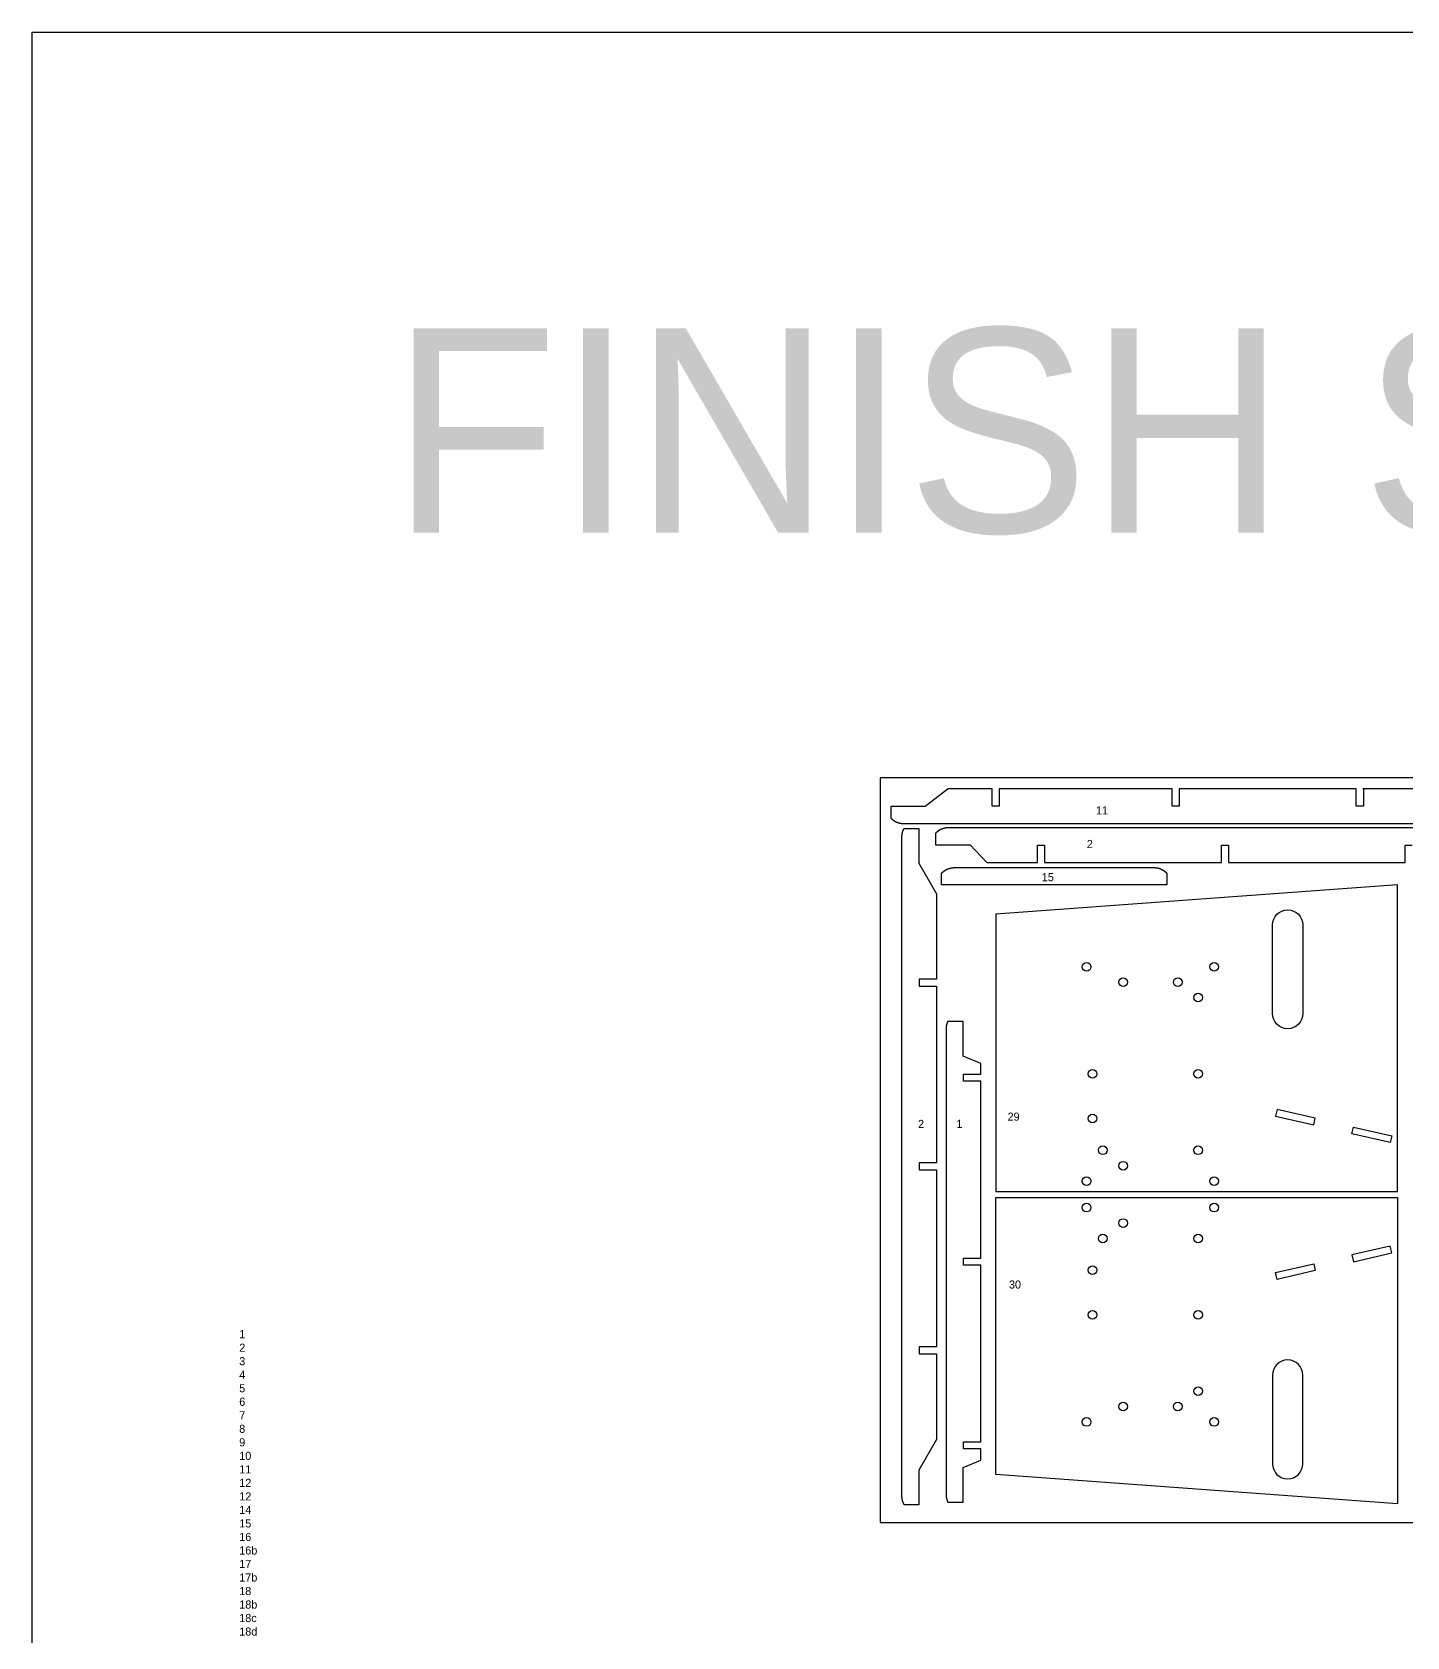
# Model space of a CAD drawing. Header units: inches. Extents: x -1244 to -570, y -2074 to -1714.
# Drawn here: x -1244 to -1164.6, y -1806.4 to -1713.7 of the extents above; entities that cross this region are included whole.
import ezdxf

# ---------------------------------------------------------------- set-up
doc = ezdxf.new("R2010")
doc.units = ezdxf.units.IN
doc.header["$LTSCALE"] = 0.1
doc.header["$MEASUREMENT"] = 0
doc.layers.add('cockpit', color=1, linetype='Continuous', lineweight=20)
doc.layers.add('pic', color=1, linetype='Continuous')

msp = doc.modelspace()

# ---------------------------------------------------------------- linework, layer by layer
at = {"color": 7, "linetype": 'Continuous', "lineweight": 25}
for points in [[(-1167.0941, -1757.41386), (-1167.0941, -1758.41386), (-1167.52373, -1758.41386), (-1167.52373, -1757.41386), (-1177.73797, -1757.41386), (-1177.73797, -1758.41386), (-1178.13797, -1758.41386), (-1178.13797, -1757.41386), (-1188.13797, -1757.41386), (-1188.13797, -1758.41386), (-1188.53797, -1758.41386), (-1188.53797, -1757.41386), (-1188.76907, -1757.41386), (-1189.00016, -1757.41386), (-1189.23126, -1757.41386), (-1189.46236, -1757.41386), (-1189.69345, -1757.41386), (-1189.92455, -1757.41386), (-1190.15564, -1757.41386), (-1190.38674, -1757.41386), (-1190.61784, -1757.41386), (-1190.84893, -1757.41386), (-1191.08003, -1757.41386), (-1192.3923, -1758.43389), (-1194.3923, -1758.43389), (-1194.3923, -1759.08226), (-1194.39004, -1759.08474), (-1194.38778, -1759.08721), (-1194.3855, -1759.08966), (-1194.38321, -1759.09212), (-1194.38091, -1759.09456), (-1194.37861, -1759.097), (-1194.37629, -1759.09943), (-1194.37397, -1759.10185), (-1194.37164, -1759.10426), (-1194.3693, -1759.10667), (-1194.36694, -1759.10907), (-1194.36458, -1759.11146), (-1194.36222, -1759.11384), (-1194.35984, -1759.11621), (-1194.35745, -1759.11858), (-1194.35506, -1759.12094), (-1194.35265, -1759.12329), (-1194.35024, -1759.12564), (-1194.34782, -1759.12797), (-1194.34539, -1759.1303), (-1194.34295, -1759.13262), (-1194.34051, -1759.13493), (-1194.33805, -1759.13723), (-1194.33559, -1759.13953), (-1194.33312, -1759.14182), (-1194.33064, -1759.1441), (-1194.32815, -1759.14637), (-1194.32566, -1759.14863), (-1194.32315, -1759.15088), (-1194.32064, -1759.15313), (-1194.31812, -1759.15537), (-1194.3156, -1759.1576), (-1194.31306, -1759.15982), (-1194.31052, -1759.16203), (-1194.30797, -1759.16424), (-1194.30541, -1759.16643), (-1194.30284, -1759.16862), (-1194.30027, -1759.1708), (-1194.29769, -1759.17297), (-1194.2951, -1759.17513), (-1194.2925, -1759.17729), (-1194.2899, -1759.17943), (-1194.28729, -1759.18157), (-1194.28467, -1759.18369), (-1194.28204, -1759.18581), (-1194.27941, -1759.18792), (-1194.27677, -1759.19002), (-1194.27412, -1759.19212), (-1194.27147, -1759.1942), (-1194.26881, -1759.19627), (-1194.26614, -1759.19834), (-1194.26347, -1759.2004), (-1194.26078, -1759.20245), (-1194.25809, -1759.20448), (-1194.2554, -1759.20651), (-1194.2527, -1759.20853), (-1194.24999, -1759.21055), (-1194.24727, -1759.21255), (-1194.24455, -1759.21454), (-1194.24182, -1759.21653), (-1194.23909, -1759.2185), (-1194.23635, -1759.22047), (-1194.2336, -1759.22243), (-1194.23084, -1759.22437), (-1194.22808, -1759.22631), (-1194.22532, -1759.22824), (-1194.22254, -1759.23016), (-1194.21976, -1759.23207), (-1194.21698, -1759.23397), (-1194.21419, -1759.23586), (-1194.21139, -1759.23774), (-1194.20859, -1759.23961), (-1194.20578, -1759.24148), (-1194.20297, -1759.24333), (-1194.20015, -1759.24517), (-1194.19732, -1759.24701), (-1194.19449, -1759.24883), (-1194.19165, -1759.25064), (-1194.18881, -1759.25245), (-1194.18596, -1759.25424), (-1194.1831, -1759.25603), (-1194.18025, -1759.2578), (-1194.17738, -1759.25957), (-1194.17451, -1759.26132), (-1194.17164, -1759.26307), (-1194.16875, -1759.26481), (-1194.16587, -1759.26653), (-1194.16298, -1759.26825), (-1194.16008, -1759.26995), (-1194.15718, -1759.27165), (-1194.15428, -1759.27333), (-1194.15136, -1759.27501), (-1194.14845, -1759.27667), (-1194.14553, -1759.27833), (-1194.1426, -1759.27997), (-1194.13967, -1759.28161), (-1194.13674, -1759.28323), (-1194.1338, -1759.28485), (-1194.13085, -1759.28645), (-1194.12791, -1759.28804), (-1194.12495, -1759.28963), (-1194.12199, -1759.2912), (-1194.11902, -1759.29277), (-1194.11605, -1759.29432), (-1194.11307, -1759.29587), (-1194.11009, -1759.2974), (-1194.1071, -1759.29893), (-1194.1041, -1759.30045), (-1194.1011, -1759.30195), (-1194.09809, -1759.30345), (-1194.09508, -1759.30494), (-1194.09206, -1759.30642), (-1194.08903, -1759.30789), (-1194.086, -1759.30935), (-1194.08297, -1759.3108), (-1194.07993, -1759.31224), (-1194.07688, -1759.31367), (-1194.07383, -1759.31509), (-1194.07078, -1759.3165), (-1194.06772, -1759.3179), (-1194.06465, -1759.31929), (-1194.06158, -1759.32067), (-1194.0585, -1759.32205), (-1194.05542, -1759.32341), (-1194.05234, -1759.32476), (-1194.04925, -1759.3261), (-1194.04615, -1759.32744), (-1194.04305, -1759.32876), (-1194.03995, -1759.33007), (-1194.03684, -1759.33137), (-1194.03373, -1759.33267), (-1194.03061, -1759.33395), (-1194.02749, -1759.33522), (-1194.02436, -1759.33649), (-1194.02123, -1759.33774), (-1194.01809, -1759.33899), (-1194.01496, -1759.34022), (-1194.01181, -1759.34144), (-1194.00866, -1759.34266), (-1194.00551, -1759.34386), (-1194.00236, -1759.34506), (-1193.9992, -1759.34624), (-1193.99603, -1759.34741), (-1193.99287, -1759.34858), (-1193.98969, -1759.34973), (-1193.98652, -1759.35088), (-1193.98334, -1759.35201), (-1193.98016, -1759.35313), (-1193.97697, -1759.35425), (-1193.97378, -1759.35535), (-1193.97059, -1759.35645), (-1193.96739, -1759.35753), (-1193.96419, -1759.3586), (-1193.96099, -1759.35967), (-1193.95778, -1759.36072), (-1193.95457, -1759.36176), (-1193.95136, -1759.3628), (-1193.94814, -1759.36382), (-1193.94492, -1759.36483), (-1193.9417, -1759.36583), (-1193.93847, -1759.36683), (-1193.93524, -1759.36781), (-1193.93201, -1759.36878), (-1193.92878, -1759.36974), (-1193.92554, -1759.37069), (-1193.9223, -1759.37164), (-1193.91906, -1759.37257), (-1193.91581, -1759.37349), (-1193.91256, -1759.3744), (-1193.90931, -1759.3753), (-1193.90606, -1759.37619), (-1193.9028, -1759.37707), (-1193.89954, -1759.37794), (-1193.89628, -1759.3788), (-1193.89302, -1759.37964), (-1193.88976, -1759.38048), (-1193.88649, -1759.38131), (-1193.88322, -1759.38213), (-1193.87995, -1759.38293), (-1193.87667, -1759.38373), (-1193.8734, -1759.38452), (-1193.87012, -1759.38529), (-1193.86684, -1759.38606), (-1193.86356, -1759.38681), (-1193.86028, -1759.38756), (-1193.85699, -1759.38829), (-1193.85371, -1759.38902), (-1193.85042, -1759.38973), (-1193.84713, -1759.39043), (-1193.84384, -1759.39112), (-1193.84054, -1759.3918), (-1193.83725, -1759.39247), (-1193.83395, -1759.39314), (-1193.83066, -1759.39378), (-1193.82736, -1759.39442), (-1193.82406, -1759.39505), (-1193.82076, -1759.39567), (-1193.81745, -1759.39628), (-1193.81415, -1759.39687), (-1193.81085, -1759.39746), (-1193.80754, -1759.39804), (-1193.80423, -1759.3986), (-1193.80089, -1759.39916), (-1193.79755, -1759.39971), (-1193.79421, -1759.40025), (-1193.79086, -1759.40078), (-1193.78752, -1759.4013), (-1193.78417, -1759.4018), (-1193.78082, -1759.4023), (-1193.77746, -1759.40279), (-1193.77411, -1759.40326), (-1193.77075, -1759.40373), (-1193.7674, -1759.40418), (-1193.76404, -1759.40463), (-1193.76068, -1759.40506), (-1193.75731, -1759.40549), (-1193.75395, -1759.4059), (-1193.75058, -1759.4063), (-1193.74722, -1759.40669), (-1193.74385, -1759.40708), (-1193.74048, -1759.40745), (-1193.73711, -1759.40781), (-1193.73373, -1759.40816), (-1193.73036, -1759.4085), (-1193.72699, -1759.40883), (-1193.72361, -1759.40915), (-1193.72023, -1759.40946), (-1193.71685, -1759.40975), (-1193.71348, -1759.41004), (-1193.7101, -1759.41032), (-1193.70672, -1759.41059), (-1193.70334, -1759.41084), (-1193.69995, -1759.41109), (-1193.69657, -1759.41132), (-1193.69319, -1759.41155), (-1193.6898, -1759.41176), (-1193.68642, -1759.41197), (-1193.68303, -1759.41216), (-1193.67965, -1759.41235), (-1193.67626, -1759.41252), (-1193.67288, -1759.41268), (-1193.66949, -1759.41283), (-1193.66611, -1759.41297), (-1193.66272, -1759.4131), (-1193.65933, -1759.41323), (-1193.65594, -1759.41334), (-1193.65256, -1759.41343), (-1193.64917, -1759.41352), (-1193.64578, -1759.4136), (-1193.6424, -1759.41367), (-1193.63901, -1759.41373), (-1193.63562, -1759.41377), (-1193.63224, -1759.41381), (-1193.62885, -1759.41384), (-1193.62547, -1759.41385), (-1193.62208, -1759.41386), (-1141.02541, -1759.41386)], [(-1156.90949, -1757.41386), (-1167.12373, -1757.41386)], [(-1159.15316, -1759.65537), (-1191.03037, -1759.65537), (-1191.03372, -1759.65537), (-1191.03707, -1759.65539), (-1191.04042, -1759.65541), (-1191.04377, -1759.65545), (-1191.04712, -1759.65549), (-1191.05047, -1759.65554), (-1191.05382, -1759.65561), (-1191.05717, -1759.65568), (-1191.06052, -1759.65577), (-1191.06387, -1759.65586), (-1191.06722, -1759.65596), (-1191.07057, -1759.65608), (-1191.07392, -1759.6562), (-1191.07727, -1759.65633), (-1191.08062, -1759.65648), (-1191.08397, -1759.65663), (-1191.08732, -1759.65679), (-1191.09067, -1759.65696), (-1191.09402, -1759.65715), (-1191.09737, -1759.65734), (-1191.10072, -1759.65754), (-1191.10406, -1759.65775), (-1191.10741, -1759.65797), (-1191.11075, -1759.65821), (-1191.1141, -1759.65845), (-1191.11744, -1759.6587), (-1191.12079, -1759.65896), (-1191.12413, -1759.65923), (-1191.12747, -1759.65951), (-1191.13081, -1759.65981), (-1191.13415, -1759.66011), (-1191.13749, -1759.66042), (-1191.14083, -1759.66074), (-1191.14417, -1759.66107), (-1191.1475, -1759.66141), (-1191.15084, -1759.66176), (-1191.15417, -1759.66212), (-1191.1575, -1759.66249), (-1191.16083, -1759.66287), (-1191.16416, -1759.66326), (-1191.16749, -1759.66366), (-1191.17082, -1759.66407), (-1191.17414, -1759.66449), (-1191.17747, -1759.66492), (-1191.18079, -1759.66536), (-1191.18411, -1759.66581), (-1191.18743, -1759.66627), (-1191.19074, -1759.66674), (-1191.19406, -1759.66722), (-1191.19737, -1759.66771), (-1191.20069, -1759.66821), (-1191.20234, -1759.66846), (-1191.20399, -1759.66872), (-1191.20727, -1759.66923), (-1191.21054, -1759.66976), (-1191.21382, -1759.67029), (-1191.2171, -1759.67084), (-1191.22037, -1759.67139), (-1191.22365, -1759.67196), (-1191.22692, -1759.67253), (-1191.23019, -1759.67312), (-1191.23346, -1759.67371), (-1191.23673, -1759.67432), (-1191.24, -1759.67493), (-1191.24327, -1759.67556), (-1191.24653, -1759.67619), (-1191.2498, -1759.67684), (-1191.25306, -1759.6775), (-1191.25632, -1759.67816), (-1191.25959, -1759.67884), (-1191.26284, -1759.67952), (-1191.2661, -1759.68022), (-1191.26936, -1759.68092), (-1191.27261, -1759.68164), (-1191.27586, -1759.68236), (-1191.27911, -1759.6831), (-1191.28236, -1759.68385), (-1191.28561, -1759.6846), (-1191.28886, -1759.68537), (-1191.2921, -1759.68614), (-1191.29534, -1759.68693), (-1191.29858, -1759.68772), (-1191.30182, -1759.68853), (-1191.30505, -1759.68934), (-1191.30828, -1759.69017), (-1191.31151, -1759.691), (-1191.31474, -1759.69185), (-1191.31797, -1759.6927), (-1191.32119, -1759.69356), (-1191.32441, -1759.69444), (-1191.32763, -1759.69532), (-1191.33085, -1759.69622), (-1191.33406, -1759.69712), (-1191.33727, -1759.69803), (-1191.34048, -1759.69896), (-1191.34368, -1759.69989), (-1191.34689, -1759.70083), (-1191.35009, -1759.70178), (-1191.35328, -1759.70275), (-1191.35648, -1759.70372), (-1191.35967, -1759.7047), (-1191.36286, -1759.70569), (-1191.36604, -1759.70669), (-1191.36922, -1759.70771), (-1191.3724, -1759.70873), (-1191.37558, -1759.70976), (-1191.37875, -1759.7108), (-1191.38192, -1759.71185), (-1191.38508, -1759.71291), (-1191.38825, -1759.71398), (-1191.3914, -1759.71506), (-1191.39456, -1759.71615), (-1191.39771, -1759.71725), (-1191.40086, -1759.71835), (-1191.404, -1759.71947), (-1191.40714, -1759.7206), (-1191.41028, -1759.72174), (-1191.41341, -1759.72288), (-1191.41654, -1759.72404), (-1191.41967, -1759.72521), (-1191.42279, -1759.72638), (-1191.42591, -1759.72757), (-1191.42902, -1759.72876), (-1191.43213, -1759.72997), (-1191.43524, -1759.73118), (-1191.43834, -1759.73241), (-1191.44144, -1759.73364), (-1191.44453, -1759.73488), (-1191.44762, -1759.73614), (-1191.4507, -1759.7374), (-1191.45378, -1759.73867), (-1191.45686, -1759.73995), (-1191.45993, -1759.74124), (-1191.463, -1759.74255), (-1191.46606, -1759.74386), (-1191.46911, -1759.74517), (-1191.47217, -1759.7465), (-1191.47522, -1759.74784), (-1191.47826, -1759.74919), (-1191.4813, -1759.75055), (-1191.48433, -1759.75192), (-1191.48736, -1759.75329), (-1191.49038, -1759.75468), (-1191.4934, -1759.75607), (-1191.49641, -1759.75748), (-1191.49942, -1759.75889), (-1191.50242, -1759.76032), (-1191.50542, -1759.76175), (-1191.50842, -1759.76319), (-1191.5114, -1759.76465), (-1191.51438, -1759.76611), (-1191.51736, -1759.76758), (-1191.52033, -1759.76906), (-1191.5233, -1759.77055), (-1191.52626, -1759.77205), (-1191.52921, -1759.77355), (-1191.53215, -1759.77507), (-1191.5351, -1759.7766), (-1191.53804, -1759.77814), (-1191.54097, -1759.77968), (-1191.5439, -1759.78124), (-1191.54682, -1759.78281), (-1191.54975, -1759.78439), (-1191.55266, -1759.78597), (-1191.55557, -1759.78757), (-1191.55848, -1759.78918), (-1191.56138, -1759.7908), (-1191.56428, -1759.79242), (-1191.56718, -1759.79406), (-1191.57006, -1759.79571), (-1191.57295, -1759.79737), (-1191.57583, -1759.79903), (-1191.5787, -1759.80071), (-1191.58157, -1759.8024), (-1191.58443, -1759.80409), (-1191.58729, -1759.8058), (-1191.59015, -1759.80751), (-1191.593, -1759.80924), (-1191.59584, -1759.81097), (-1191.59868, -1759.81272), (-1191.60151, -1759.81447), (-1191.60434, -1759.81623), (-1191.60716, -1759.81801), (-1191.60998, -1759.81979), (-1191.61279, -1759.82158), (-1191.61559, -1759.82338), (-1191.61839, -1759.82519), (-1191.62118, -1759.82701), (-1191.62397, -1759.82884), (-1191.62676, -1759.83068), (-1191.62953, -1759.83253), (-1191.6323, -1759.83439), (-1191.63507, -1759.83625), (-1191.63783, -1759.83813), (-1191.64058, -1759.84002), (-1191.64333, -1759.84191), (-1191.64607, -1759.84381), (-1191.6488, -1759.84573), (-1191.65153, -1759.84765), (-1191.65425, -1759.84958), (-1191.65697, -1759.85152), (-1191.65967, -1759.85347), (-1191.66238, -1759.85542), (-1191.66507, -1759.85739), (-1191.66776, -1759.85937), (-1191.67045, -1759.86135), (-1191.67312, -1759.86334), (-1191.67579, -1759.86535), (-1191.67845, -1759.86736), (-1191.68111, -1759.86938), (-1191.68376, -1759.87141), (-1191.6864, -1759.87344), (-1191.68904, -1759.87549), (-1191.69167, -1759.87754), (-1191.69429, -1759.87961), (-1191.6969, -1759.88168), (-1191.69951, -1759.88376), (-1191.70211, -1759.88585), (-1191.7047, -1759.88795), (-1191.70729, -1759.89005), (-1191.70986, -1759.89217), (-1191.71243, -1759.89429), (-1191.715, -1759.89642), (-1191.71755, -1759.89857), (-1191.7201, -1759.90071), (-1191.72264, -1759.90287), (-1191.72517, -1759.90504), (-1191.7277, -1759.90721), (-1191.73022, -1759.90939), (-1191.73272, -1759.91158), (-1191.73523, -1759.91378), (-1191.73772, -1759.91599), (-1191.74021, -1759.9182), (-1191.74268, -1759.92043), (-1191.74515, -1759.92266), (-1191.74761, -1759.9249), (-1191.75007, -1759.92715), (-1191.75251, -1759.9294), (-1191.75495, -1759.93167), (-1191.75738, -1759.93394), (-1191.7598, -1759.93622), (-1191.76221, -1759.93851), (-1191.76461, -1759.9408), (-1191.76701, -1759.94311), (-1191.76939, -1759.94542), (-1191.77177, -1759.94774), (-1191.77414, -1759.95006), (-1191.7765, -1759.9524), (-1191.77885, -1759.95474), (-1191.78119, -1759.95709), (-1191.78353, -1759.95945), (-1191.78585, -1759.96182), (-1191.78817, -1759.96419), (-1191.79048, -1759.96657), (-1191.79277, -1759.96896), (-1191.79506, -1759.97136), (-1191.79734, -1759.97376), (-1191.79734, -1760.6353), (-1189.79734, -1760.6353), (-1188.84002, -1761.65537), (-1185.90599, -1761.65537), (-1185.90599, -1760.65537), (-1185.50599, -1760.65537), (-1185.50599, -1761.65537), (-1175.29175, -1761.65537), (-1175.29175, -1760.65537), (-1174.89175, -1760.65537), (-1174.89175, -1761.65537), (-1164.67751, -1761.65537), (-1164.67751, -1760.65537), (-1164.27751, -1760.65537)], [(-1188.32843, -1764.64459), (-1188.32843, -1780.65186), (-1165.12843, -1780.65186), (-1165.12843, -1762.95292), (-1188.32843, -1764.64459)], [(-1191.10768, -1770.84447), (-1191.10914, -1770.84785), (-1191.11059, -1770.85124), (-1191.11202, -1770.85463), (-1191.11344, -1770.85803), (-1191.11485, -1770.86143), (-1191.11625, -1770.86484), (-1191.11763, -1770.86825), (-1191.119, -1770.87168), (-1191.12036, -1770.8751), (-1191.12171, -1770.87853), (-1191.12304, -1770.88197), (-1191.12436, -1770.88542), (-1191.12567, -1770.88886), (-1191.12697, -1770.89232), (-1191.12825, -1770.89578), (-1191.12953, -1770.89924), (-1191.13079, -1770.90271), (-1191.13204, -1770.90619), (-1191.13327, -1770.90967), (-1191.13449, -1770.91315), (-1191.13571, -1770.91664), (-1191.1369, -1770.92014), (-1191.13809, -1770.92364), (-1191.13926, -1770.92714), (-1191.14043, -1770.93065), (-1191.14158, -1770.93416), (-1191.14271, -1770.93768), (-1191.14384, -1770.9412), (-1191.14495, -1770.94473), (-1191.14605, -1770.94826), (-1191.14714, -1770.95179), (-1191.14822, -1770.95533), (-1191.14928, -1770.95888), (-1191.15033, -1770.96242), (-1191.15137, -1770.96598), (-1191.1524, -1770.96953), (-1191.15341, -1770.97309), (-1191.15442, -1770.97665), (-1191.15541, -1770.98022), (-1191.15639, -1770.98379), (-1191.15735, -1770.98736), (-1191.15831, -1770.99094), (-1191.15925, -1770.99452), (-1191.16018, -1770.9981), (-1191.16109, -1771.00169), (-1191.162, -1771.00528), (-1191.16289, -1771.00887), (-1191.16377, -1771.01247), (-1191.16464, -1771.01606), (-1191.1655, -1771.01967), (-1191.16634, -1771.02327), (-1191.16718, -1771.02688), (-1191.168, -1771.03049), (-1191.1688, -1771.0341), (-1191.1696, -1771.03772), (-1191.17038, -1771.04133), (-1191.17115, -1771.04495), (-1191.17191, -1771.04858), (-1191.17266, -1771.0522), (-1191.1734, -1771.05583), (-1191.17412, -1771.05946), (-1191.17483, -1771.06309), (-1191.17553, -1771.06672), (-1191.17622, -1771.07036), (-1191.17689, -1771.07399), (-1191.17755, -1771.07763), (-1191.17821, -1771.08127), (-1191.17884, -1771.08491), (-1191.17947, -1771.08856), (-1191.18008, -1771.0922), (-1191.18069, -1771.09585), (-1191.18128, -1771.0995), (-1191.18186, -1771.10315), (-1191.18242, -1771.1068), (-1191.18298, -1771.11045), (-1191.18352, -1771.1141), (-1191.18405, -1771.11775), (-1191.18457, -1771.12141), (-1191.18507, -1771.12507), (-1191.18557, -1771.12872), (-1191.18605, -1771.13238), (-1191.18652, -1771.13604), (-1191.18698, -1771.1397), (-1191.18742, -1771.14335), (-1191.18786, -1771.14701), (-1191.18828, -1771.15067), (-1191.18869, -1771.15434), (-1191.18909, -1771.158), (-1191.18947, -1771.16166), (-1191.18985, -1771.16532), (-1191.19021, -1771.16898), (-1191.19056, -1771.17264), (-1191.1909, -1771.1763), (-1191.19122, -1771.17996), (-1191.19154, -1771.18367), (-1191.19185, -1771.18738), (-1191.19214, -1771.19109), (-1191.19243, -1771.1948), (-1191.1927, -1771.19852), (-1191.19296, -1771.20223), (-1191.19321, -1771.20595), (-1191.19344, -1771.20966), (-1191.19367, -1771.21338), (-1191.19388, -1771.2171), (-1191.19408, -1771.22082), (-1191.19427, -1771.22454), (-1191.19445, -1771.22826), (-1191.19462, -1771.23198), (-1191.19477, -1771.2357), (-1191.19492, -1771.23943), (-1191.19505, -1771.24315), (-1191.19517, -1771.24687), (-1191.19528, -1771.2506), (-1191.19537, -1771.25432), (-1191.19546, -1771.25804), (-1191.19553, -1771.26177), (-1191.1956, -1771.26549), (-1191.19565, -1771.26921), (-1191.19569, -1771.27294), (-1191.19572, -1771.27666), (-1191.19573, -1771.28038), (-1191.19574, -1771.28411), (-1191.19574, -1798.13319), (-1191.19573, -1798.13692), (-1191.19571, -1798.14064), (-1191.19569, -1798.14436), (-1191.19565, -1798.14809), (-1191.1956, -1798.15181), (-1191.19553, -1798.15554), (-1191.19546, -1798.15926), (-1191.19537, -1798.16298), (-1191.19527, -1798.16671), (-1191.19517, -1798.17043), (-1191.19505, -1798.17415), (-1191.19491, -1798.17787), (-1191.19477, -1798.1816), (-1191.19461, -1798.18532), (-1191.19445, -1798.18904), (-1191.19427, -1798.19276), (-1191.19408, -1798.19648), (-1191.19388, -1798.2002), (-1191.19366, -1798.20392), (-1191.19344, -1798.20764), (-1191.1932, -1798.21135), (-1191.19296, -1798.21507), (-1191.19269, -1798.21879), (-1191.19242, -1798.2225), (-1191.19214, -1798.22621), (-1191.19184, -1798.22993), (-1191.19154, -1798.23364), (-1191.19122, -1798.23734), (-1191.19089, -1798.241), (-1191.19055, -1798.24466), (-1191.1902, -1798.24832), (-1191.18984, -1798.25198), (-1191.18947, -1798.25564), (-1191.18908, -1798.25931), (-1191.18868, -1798.26297), (-1191.18827, -1798.26663), (-1191.18785, -1798.27029), (-1191.18741, -1798.27395), (-1191.18697, -1798.2776), (-1191.18651, -1798.28126), (-1191.18604, -1798.28492), (-1191.18556, -1798.28858), (-1191.18506, -1798.29224), (-1191.18456, -1798.29589), (-1191.18404, -1798.29955), (-1191.18351, -1798.3032), (-1191.18297, -1798.30685), (-1191.18241, -1798.3105), (-1191.18185, -1798.31415), (-1191.18127, -1798.3178), (-1191.18068, -1798.32145), (-1191.18007, -1798.3251), (-1191.17946, -1798.32874), (-1191.17883, -1798.33239), (-1191.17819, -1798.33603), (-1191.17754, -1798.33967), (-1191.17688, -1798.34331), (-1191.1762, -1798.34694), (-1191.17552, -1798.35058), (-1191.17482, -1798.35421), (-1191.17411, -1798.35784), (-1191.17338, -1798.36147), (-1191.17265, -1798.3651), (-1191.1719, -1798.36872), (-1191.17114, -1798.37235), (-1191.17037, -1798.37597), (-1191.16959, -1798.37958), (-1191.16879, -1798.3832), (-1191.16798, -1798.38681), (-1191.16716, -1798.39042), (-1191.16633, -1798.39403), (-1191.16548, -1798.39763), (-1191.16463, -1798.40124), (-1191.16376, -1798.40483), (-1191.16288, -1798.40843), (-1191.16198, -1798.41202), (-1191.16108, -1798.41561), (-1191.16016, -1798.4192), (-1191.15923, -1798.42278), (-1191.15829, -1798.42636), (-1191.15734, -1798.42994), (-1191.15637, -1798.43351), (-1191.15539, -1798.43708), (-1191.1544, -1798.44065), (-1191.1534, -1798.44421), (-1191.15238, -1798.44777), (-1191.15135, -1798.45132), (-1191.15031, -1798.45487), (-1191.14926, -1798.45842), (-1191.1482, -1798.46196), (-1191.14712, -1798.4655), (-1191.14603, -1798.46904), (-1191.14493, -1798.47257), (-1191.14382, -1798.4761), (-1191.14269, -1798.47962), (-1191.14156, -1798.48314), (-1191.14041, -1798.48665), (-1191.13924, -1798.49016), (-1191.13807, -1798.49366), (-1191.13688, -1798.49716), (-1191.13568, -1798.50066), (-1191.13447, -1798.50415), (-1191.13325, -1798.50763), (-1191.13201, -1798.51111), (-1191.13077, -1798.51458), (-1191.12951, -1798.51805), (-1191.12823, -1798.52152), (-1191.12695, -1798.52498), (-1191.12565, -1798.52843), (-1191.12434, -1798.53188), (-1191.12302, -1798.53533), (-1191.12168, -1798.53876), (-1191.12034, -1798.5422), (-1191.11898, -1798.54562), (-1191.11761, -1798.54904), (-1191.11622, -1798.55246), (-1191.11483, -1798.55587), (-1191.11342, -1798.55927), (-1191.112, -1798.56267), (-1191.11056, -1798.56606), (-1191.10912, -1798.56944), (-1191.10766, -1798.57282), (-1191.10619, -1798.5762), (-1191.10471, -1798.57956), (-1191.10321, -1798.58292), (-1191.1017, -1798.58628), (-1191.10018, -1798.58962), (-1191.09865, -1798.59296), (-1190.21659, -1798.59296), (-1190.21659, -1796.59296), (-1189.19574, -1796.16642), (-1189.19574, -1795.52286), (-1190.19574, -1795.52286), (-1190.19574, -1795.12286), (-1189.19574, -1795.12286), (-1189.19574, -1784.90862), (-1190.19574, -1784.90862), (-1190.19574, -1784.50862), (-1189.19574, -1784.50862), (-1189.19574, -1774.29438), (-1190.19574, -1774.29438), (-1190.19574, -1773.89438), (-1189.19574, -1773.89438), (-1189.19574, -1773.27083), (-1190.21659, -1772.84429), (-1190.21659, -1770.84429), (-1191.10758, -1770.84429)], [(-1188.32843, -1797.00636), (-1188.32843, -1780.99909), (-1165.12843, -1780.99909), (-1165.12843, -1798.69802), (-1188.32843, -1797.00636)]]:
    msp.add_lwpolyline(points, dxfattribs=at)
for points in [[(-1191.74484, -1790.02859), (-1191.74484, -1790.47893), (-1191.74484, -1790.92927), (-1191.74484, -1791.37962), (-1191.74484, -1791.82996), (-1191.74484, -1792.2803), (-1191.74484, -1792.73065), (-1191.74484, -1793.18099), (-1191.74484, -1793.63133), (-1191.74484, -1794.08168), (-1191.74484, -1794.53202), (-1191.74484, -1794.98236), (-1192.76538, -1796.74997), (-1192.76538, -1798.74997), (-1193.60861, -1798.74997), (-1193.61073, -1798.74628), (-1193.61283, -1798.74257), (-1193.61492, -1798.73886), (-1193.61699, -1798.73513), (-1193.61904, -1798.73139), (-1193.62108, -1798.72765), (-1193.6231, -1798.72389), (-1193.62511, -1798.72012), (-1193.6271, -1798.71634), (-1193.62907, -1798.71256), (-1193.63103, -1798.70876), (-1193.63297, -1798.70495), (-1193.63489, -1798.70114), (-1193.6368, -1798.69731), (-1193.63869, -1798.69348), (-1193.64056, -1798.68964), (-1193.64242, -1798.68578), (-1193.64426, -1798.68192), (-1193.64609, -1798.67805), (-1193.6479, -1798.67417), (-1193.64969, -1798.67029), (-1193.65147, -1798.66639), (-1193.65323, -1798.66249), (-1193.65497, -1798.65857), (-1193.6567, -1798.65465), (-1193.65841, -1798.65073), (-1193.6601, -1798.64679), (-1193.66178, -1798.64285), (-1193.66344, -1798.63889), (-1193.66508, -1798.63493), (-1193.66671, -1798.63097), (-1193.66832, -1798.62699), (-1193.66992, -1798.62301), (-1193.6715, -1798.61903), (-1193.67306, -1798.61503), (-1193.6746, -1798.61103), (-1193.67613, -1798.60702), (-1193.67764, -1798.60301), (-1193.67914, -1798.59899), (-1193.68061, -1798.59496), (-1193.68207, -1798.59092), (-1193.68352, -1798.58688), (-1193.68495, -1798.58284), (-1193.68636, -1798.57878), (-1193.68775, -1798.57473), (-1193.68913, -1798.57066), (-1193.69049, -1798.56659), (-1193.69183, -1798.56252), (-1193.69316, -1798.55844), (-1193.69447, -1798.55435), (-1193.69576, -1798.55026), (-1193.69704, -1798.54617), (-1193.6983, -1798.54207), (-1193.69954, -1798.53796), (-1193.70077, -1798.53386), (-1193.70198, -1798.52974), (-1193.70317, -1798.52562), (-1193.70434, -1798.5215), (-1193.7055, -1798.51737), (-1193.70664, -1798.51324), (-1193.70777, -1798.50911), (-1193.70887, -1798.50497), (-1193.70996, -1798.50083), (-1193.71104, -1798.49668), (-1193.71209, -1798.49253), (-1193.71313, -1798.48838), (-1193.71415, -1798.48422), (-1193.71516, -1798.48006), (-1193.71614, -1798.4759), (-1193.71711, -1798.47173), (-1193.71807, -1798.46757), (-1193.719, -1798.46339), (-1193.71992, -1798.45922), (-1193.72082, -1798.45505), (-1193.72171, -1798.45087), (-1193.72257, -1798.44669), (-1193.72342, -1798.4425), (-1193.72426, -1798.43832), (-1193.72507, -1798.43413), (-1193.72587, -1798.42994), (-1193.72665, -1798.42575), (-1193.72742, -1798.42156), (-1193.72779, -1798.41947), (-1193.72798, -1798.41842), (-1193.72816, -1798.41736), (-1193.7289, -1798.41312), (-1193.72962, -1798.40887), (-1193.73032, -1798.40463), (-1193.73101, -1798.40037), (-1193.73168, -1798.39612), (-1193.73233, -1798.39186), (-1193.73297, -1798.3876), (-1193.73359, -1798.38334), (-1193.73419, -1798.37907), (-1193.73478, -1798.3748), (-1193.73535, -1798.37053), (-1193.7359, -1798.36625), (-1193.73644, -1798.36198), (-1193.73696, -1798.3577), (-1193.73746, -1798.35341), (-1193.73795, -1798.34913), (-1193.73841, -1798.34484), (-1193.73887, -1798.34056), (-1193.7393, -1798.33627), (-1193.73972, -1798.33197), (-1193.74013, -1798.32768), (-1193.74051, -1798.32339), (-1193.74088, -1798.31909), (-1193.74123, -1798.31479), (-1193.74157, -1798.31049), (-1193.74189, -1798.30619), (-1193.74219, -1798.30189), (-1193.74248, -1798.29759), (-1193.74275, -1798.29328), (-1193.74301, -1798.28898), (-1193.74324, -1798.28467), (-1193.74346, -1798.28037), (-1193.74367, -1798.27606), (-1193.74386, -1798.27176), (-1193.74403, -1798.26745), (-1193.74418, -1798.26314), (-1193.74432, -1798.25884), (-1193.74444, -1798.25453), (-1193.74455, -1798.25022), (-1193.74464, -1798.24591), (-1193.74471, -1798.24161), (-1193.74477, -1798.2373), (-1193.74481, -1798.233), (-1193.74484, -1798.22869), (-1193.74484, -1798.22439), (-1193.74484, -1760.20435), (-1193.74484, -1760.20022), (-1193.74481, -1760.19609), (-1193.74478, -1760.19196), (-1193.74472, -1760.18783), (-1193.74466, -1760.1837), (-1193.74457, -1760.17957), (-1193.74448, -1760.17544), (-1193.74436, -1760.17131), (-1193.74424, -1760.16718), (-1193.74409, -1760.16305), (-1193.74394, -1760.15892), (-1193.74376, -1760.15479), (-1193.74358, -1760.15066), (-1193.74337, -1760.14653), (-1193.74316, -1760.1424), (-1193.74292, -1760.13827), (-1193.74267, -1760.13414), (-1193.74241, -1760.13002), (-1193.74213, -1760.12589), (-1193.74184, -1760.12177), (-1193.74153, -1760.11765), (-1193.7412, -1760.11352), (-1193.74086, -1760.1094), (-1193.74051, -1760.10529), (-1193.74014, -1760.10117), (-1193.73975, -1760.09705), (-1193.73935, -1760.09294), (-1193.73894, -1760.08882), (-1193.73851, -1760.08471), (-1193.73806, -1760.0806), (-1193.7376, -1760.0765), (-1193.73712, -1760.07239), (-1193.73663, -1760.06829), (-1193.73612, -1760.06419), (-1193.7356, -1760.06009), (-1193.73506, -1760.05599), (-1193.73451, -1760.0519), (-1193.73394, -1760.04781), (-1193.73335, -1760.04372), (-1193.73275, -1760.03964), (-1193.73214, -1760.03555), (-1193.73182, -1760.03352), (-1193.73151, -1760.03151), (-1193.73087, -1760.02747), (-1193.73021, -1760.02344), (-1193.72954, -1760.01941), (-1193.72886, -1760.01538), (-1193.72815, -1760.01135), (-1193.72744, -1760.00733), (-1193.7267, -1760.0033), (-1193.72595, -1759.99928), (-1193.72519, -1759.99526), (-1193.7244, -1759.99124), (-1193.72361, -1759.98722), (-1193.72279, -1759.98321), (-1193.72197, -1759.97919), (-1193.72112, -1759.97518), (-1193.72026, -1759.97117), (-1193.71939, -1759.96717), (-1193.71849, -1759.96316), (-1193.71759, -1759.95916), (-1193.71667, -1759.95516), (-1193.71573, -1759.95117), (-1193.71477, -1759.94717), (-1193.71381, -1759.94318), (-1193.71282, -1759.9392), (-1193.71182, -1759.93521), (-1193.7108, -1759.93123), (-1193.70977, -1759.92726), (-1193.70873, -1759.92329), (-1193.70766, -1759.91932), (-1193.70659, -1759.91535), (-1193.70549, -1759.91139), (-1193.70438, -1759.90743), (-1193.70326, -1759.90348), (-1193.70212, -1759.89953), (-1193.70096, -1759.89558), (-1193.69979, -1759.89164), (-1193.69861, -1759.8877), (-1193.6974, -1759.88377), (-1193.69619, -1759.87984), (-1193.69495, -1759.87592), (-1193.69371, -1759.872), (-1193.69244, -1759.86809), (-1193.69116, -1759.86418), (-1193.68987, -1759.86028), (-1193.68856, -1759.85638), (-1193.68724, -1759.85249), (-1193.68589, -1759.8486), (-1193.68454, -1759.84472), (-1193.68317, -1759.84085), (-1193.68178, -1759.83698), (-1193.68038, -1759.83311), (-1193.67896, -1759.82925), (-1193.67753, -1759.8254), (-1193.67608, -1759.82156), (-1193.67462, -1759.81772), (-1193.67314, -1759.81388), (-1193.67165, -1759.81006), (-1193.67014, -1759.80624), (-1193.66862, -1759.80242), (-1193.66708, -1759.79862), (-1193.66552, -1759.79481), (-1193.66396, -1759.79102), (-1193.66237, -1759.78724), (-1193.66077, -1759.78346), (-1193.65916, -1759.77968), (-1193.65753, -1759.77592), (-1193.65588, -1759.77216), (-1193.65422, -1759.76841), (-1193.65254, -1759.76467), (-1193.65085, -1759.76094), (-1193.64915, -1759.75721), (-1193.64743, -1759.75349), (-1193.64569, -1759.74978), (-1193.64394, -1759.74608), (-1193.64217, -1759.74238), (-1193.64039, -1759.7387), (-1193.6386, -1759.73502), (-1193.63679, -1759.73135), (-1193.63496, -1759.72769), (-1193.63312, -1759.72404), (-1193.63126, -1759.7204), (-1193.62939, -1759.71676), (-1193.6275, -1759.71314), (-1193.6256, -1759.70952), (-1193.62369, -1759.70591), (-1193.62176, -1759.70232), (-1193.61981, -1759.69873), (-1192.76538, -1759.69873), (-1192.76538, -1761.69873), (-1191.74484, -1763.46634), (-1191.74484, -1768.40011), (-1192.74484, -1768.40011), (-1192.74484, -1768.80011), (-1191.74484, -1768.80011), (-1191.74484, -1779.01435), (-1192.74484, -1779.01435), (-1192.74484, -1779.41435), (-1191.74484, -1779.41435), (-1191.74484, -1789.62859), (-1192.74484, -1789.62859), (-1192.74484, -1790.02859)], [(-1190.69781, -1761.95626), (-1179.19572, -1761.95626), (-1179.1925, -1761.95627), (-1179.18927, -1761.95628), (-1179.18604, -1761.95631), (-1179.18281, -1761.95634), (-1179.17958, -1761.95639), (-1179.17635, -1761.95644), (-1179.17312, -1761.9565), (-1179.16989, -1761.95658), (-1179.16665, -1761.95666), (-1179.16342, -1761.95676), (-1179.16019, -1761.95686), (-1179.15696, -1761.95698), (-1179.15372, -1761.9571), (-1179.15049, -1761.95723), (-1179.14725, -1761.95738), (-1179.14402, -1761.95753), (-1179.14078, -1761.9577), (-1179.13755, -1761.95787), (-1179.13432, -1761.95805), (-1179.13108, -1761.95825), (-1179.12785, -1761.95845), (-1179.12461, -1761.95866), (-1179.12138, -1761.95889), (-1179.11814, -1761.95912), (-1179.11491, -1761.95936), (-1179.11168, -1761.95961), (-1179.10844, -1761.95988), (-1179.10521, -1761.96015), (-1179.10198, -1761.96043), (-1179.09875, -1761.96072), (-1179.09552, -1761.96103), (-1179.09229, -1761.96134), (-1179.08906, -1761.96166), (-1179.08583, -1761.96199), (-1179.0826, -1761.96233), (-1179.07937, -1761.96269), (-1179.07614, -1761.96305), (-1179.07292, -1761.96342), (-1179.06969, -1761.9638), (-1179.06647, -1761.96419), (-1179.06325, -1761.96459), (-1179.06002, -1761.965), (-1179.0568, -1761.96542), (-1179.05358, -1761.96585), (-1179.05036, -1761.96629), (-1179.04715, -1761.96674), (-1179.04393, -1761.9672), (-1179.04072, -1761.96767), (-1179.0375, -1761.96815), (-1179.03429, -1761.96864), (-1179.03108, -1761.96914), (-1179.02787, -1761.96965), (-1179.02466, -1761.97017), (-1179.02146, -1761.9707), (-1179.01825, -1761.97124), (-1179.01505, -1761.97178), (-1179.01185, -1761.97234), (-1179.00865, -1761.97291), (-1179.00546, -1761.97349), (-1179.00226, -1761.97407), (-1178.99907, -1761.97467), (-1178.99588, -1761.97528), (-1178.99269, -1761.9759), (-1178.9895, -1761.97652), (-1178.98632, -1761.97716), (-1178.98313, -1761.97781), (-1178.97995, -1761.97846), (-1178.97678, -1761.97913), (-1178.9736, -1761.9798), (-1178.97043, -1761.98049), (-1178.96726, -1761.98118), (-1178.96409, -1761.98189), (-1178.96092, -1761.9826), (-1178.95776, -1761.98333), (-1178.9546, -1761.98406), (-1178.95144, -1761.98481), (-1178.94828, -1761.98556), (-1178.94513, -1761.98632), (-1178.94198, -1761.9871), (-1178.93883, -1761.98788), (-1178.93569, -1761.98867), (-1178.93255, -1761.98948), (-1178.92941, -1761.99029), (-1178.92627, -1761.99111), (-1178.92314, -1761.99194), (-1178.92001, -1761.99279), (-1178.91689, -1761.99364), (-1178.91376, -1761.9945), (-1178.91064, -1761.99537), (-1178.90753, -1761.99625), (-1178.90441, -1761.99714), (-1178.9013, -1761.99804), (-1178.8982, -1761.99895), (-1178.8951, -1761.99987), (-1178.892, -1762.0008), (-1178.8889, -1762.00174), (-1178.88581, -1762.00269), (-1178.88272, -1762.00365), (-1178.87964, -1762.00461), (-1178.87656, -1762.00559), (-1178.87348, -1762.00658), (-1178.87041, -1762.00758), (-1178.86734, -1762.00858), (-1178.86427, -1762.0096), (-1178.86121, -1762.01063), (-1178.85815, -1762.01166), (-1178.8551, -1762.01271), (-1178.85205, -1762.01376), (-1178.84901, -1762.01483), (-1178.84597, -1762.0159), (-1178.84293, -1762.01699), (-1178.8399, -1762.01809), (-1178.83687, -1762.01919), (-1178.83384, -1762.02031), (-1178.83081, -1762.02143), (-1178.82779, -1762.02257), (-1178.82477, -1762.02372), (-1178.82175, -1762.02487), (-1178.81874, -1762.02604), (-1178.81572, -1762.02722), (-1178.81272, -1762.0284), (-1178.80971, -1762.0296), (-1178.80671, -1762.03081), (-1178.80371, -1762.03202), (-1178.80072, -1762.03325), (-1178.79773, -1762.03449), (-1178.79474, -1762.03573), (-1178.79175, -1762.03699), (-1178.78877, -1762.03826), (-1178.78579, -1762.03953), (-1178.78282, -1762.04082), (-1178.77985, -1762.04211), (-1178.77688, -1762.04342), (-1178.77392, -1762.04474), (-1178.77096, -1762.04606), (-1178.76801, -1762.0474), (-1178.76506, -1762.04874), (-1178.76211, -1762.0501), (-1178.75917, -1762.05146), (-1178.75623, -1762.05283), (-1178.75329, -1762.05422), (-1178.75036, -1762.05561), (-1178.74744, -1762.05701), (-1178.74452, -1762.05843), (-1178.7416, -1762.05985), (-1178.73868, -1762.06128), (-1178.73578, -1762.06272), (-1178.73287, -1762.06417), (-1178.72997, -1762.06563), (-1178.72708, -1762.0671), (-1178.72419, -1762.06858), (-1178.7213, -1762.07007), (-1178.71842, -1762.07157), (-1178.71554, -1762.07307), (-1178.71267, -1762.07459), (-1178.7098, -1762.07612), (-1178.70694, -1762.07765), (-1178.70409, -1762.0792), (-1178.70123, -1762.08075), (-1178.69839, -1762.08231), (-1178.69554, -1762.08389), (-1178.69271, -1762.08547), (-1178.68988, -1762.08706), (-1178.68705, -1762.08866), (-1178.68423, -1762.09027), (-1178.68141, -1762.09189), (-1178.6786, -1762.09351), (-1178.6758, -1762.09515), (-1178.673, -1762.09679), (-1178.67021, -1762.09845), (-1178.66742, -1762.10011), (-1178.66464, -1762.10179), (-1178.66186, -1762.10347), (-1178.65909, -1762.10516), (-1178.65633, -1762.10686), (-1178.65357, -1762.10857), (-1178.65081, -1762.11028), (-1178.64807, -1762.11201), (-1178.64532, -1762.11375), (-1178.64259, -1762.11549), (-1178.63986, -1762.11724), (-1178.63714, -1762.11901), (-1178.63442, -1762.12078), (-1178.63171, -1762.12256), (-1178.629, -1762.12434), (-1178.62631, -1762.12614), (-1178.62361, -1762.12795), (-1178.62093, -1762.12976), (-1178.61825, -1762.13159), (-1178.61558, -1762.13342), (-1178.61291, -1762.13526), (-1178.61025, -1762.13711), (-1178.6076, -1762.13896), (-1178.60495, -1762.14083), (-1178.60232, -1762.14271), (-1178.59968, -1762.14459), (-1178.59706, -1762.14648), (-1178.59444, -1762.14838), (-1178.59183, -1762.15029), (-1178.58922, -1762.15221), (-1178.58663, -1762.15413), (-1178.58404, -1762.15607), (-1178.58145, -1762.15801), (-1178.57888, -1762.15996), (-1178.57631, -1762.16192), (-1178.57375, -1762.16389), (-1178.57119, -1762.16586), (-1178.56865, -1762.16785), (-1178.56611, -1762.16984), (-1178.56358, -1762.17184), (-1178.56105, -1762.17385), (-1178.55854, -1762.17587), (-1178.55603, -1762.17789), (-1178.55353, -1762.17993), (-1178.55228, -1762.18095), (-1178.55103, -1762.18197), (-1178.54851, -1762.18405), (-1178.54599, -1762.18614), (-1178.54349, -1762.18824), (-1178.54099, -1762.19034), (-1178.53849, -1762.19245), (-1178.53601, -1762.19458), (-1178.53353, -1762.19671), (-1178.53106, -1762.19885), (-1178.52859, -1762.201), (-1178.52614, -1762.20316), (-1178.52369, -1762.20532), (-1178.52125, -1762.2075), (-1178.51881, -1762.20968), (-1178.51638, -1762.21187), (-1178.51396, -1762.21407), (-1178.51155, -1762.21628), (-1178.50915, -1762.2185), (-1178.50675, -1762.22072), (-1178.50436, -1762.22295), (-1178.50198, -1762.2252), (-1178.4996, -1762.22745), (-1178.49724, -1762.2297), (-1178.49488, -1762.23197), (-1178.49253, -1762.23424), (-1178.49019, -1762.23653), (-1178.48785, -1762.23882), (-1178.48553, -1762.24111), (-1178.48321, -1762.24342), (-1178.4809, -1762.24574), (-1178.47859, -1762.24806), (-1178.4763, -1762.25039), (-1178.47401, -1762.25272), (-1178.47174, -1762.25507), (-1178.46947, -1762.25742), (-1178.46721, -1762.25978), (-1178.46495, -1762.26215), (-1178.46271, -1762.26453), (-1178.46048, -1762.26691), (-1178.45825, -1762.2693), (-1178.45603, -1762.2717), (-1178.45382, -1762.27411), (-1178.45382, -1762.9493), (-1191.45972, -1762.9493), (-1191.45972, -1762.2967), (-1191.45754, -1762.29417), (-1191.45535, -1762.29164), (-1191.45315, -1762.28912), (-1191.45094, -1762.28661), (-1191.44872, -1762.28411), (-1191.44649, -1762.28161), (-1191.44426, -1762.27912), (-1191.44201, -1762.27664), (-1191.43975, -1762.27417), (-1191.43748, -1762.2717), (-1191.43521, -1762.26925), (-1191.43292, -1762.2668), (-1191.43063, -1762.26435), (-1191.42832, -1762.26192), (-1191.42601, -1762.25949), (-1191.42369, -1762.25707), (-1191.42135, -1762.25466), (-1191.41901, -1762.25226), (-1191.41666, -1762.24986), (-1191.4143, -1762.24748), (-1191.41194, -1762.2451), (-1191.40956, -1762.24273), (-1191.40717, -1762.24036), (-1191.40478, -1762.23801), (-1191.40238, -1762.23566), (-1191.39996, -1762.23332), (-1191.39754, -1762.23099), (-1191.39511, -1762.22867), (-1191.39268, -1762.22635), (-1191.39023, -1762.22405), (-1191.38778, -1762.22175), (-1191.38531, -1762.21946), (-1191.38284, -1762.21718), (-1191.38036, -1762.21491), (-1191.37788, -1762.21265), (-1191.37538, -1762.21039), (-1191.37288, -1762.20815), (-1191.37036, -1762.20591), (-1191.36784, -1762.20368), (-1191.36532, -1762.20146), (-1191.36278, -1762.19925), (-1191.36024, -1762.19705), (-1191.35769, -1762.19485), (-1191.35513, -1762.19267), (-1191.35256, -1762.19049), (-1191.34998, -1762.18832), (-1191.3474, -1762.18616), (-1191.34481, -1762.18401), (-1191.34222, -1762.18187), (-1191.33961, -1762.17974), (-1191.337, -1762.17762), (-1191.33438, -1762.17551), (-1191.33175, -1762.1734), (-1191.32912, -1762.17131), (-1191.32648, -1762.16922), (-1191.32383, -1762.16714), (-1191.32118, -1762.16508), (-1191.31851, -1762.16302), (-1191.31584, -1762.16097), (-1191.31317, -1762.15893), (-1191.31048, -1762.1569), (-1191.3078, -1762.15488), (-1191.3051, -1762.15287), (-1191.3024, -1762.15087), (-1191.29969, -1762.14887), (-1191.29697, -1762.14689), (-1191.29425, -1762.14492), (-1191.29152, -1762.14296), (-1191.28878, -1762.141), (-1191.28604, -1762.13906), (-1191.28329, -1762.13713), (-1191.28053, -1762.1352), (-1191.27777, -1762.13329), (-1191.275, -1762.13138), (-1191.27223, -1762.12949), (-1191.26945, -1762.1276), (-1191.26666, -1762.12573), (-1191.26387, -1762.12386), (-1191.26107, -1762.12201), (-1191.25827, -1762.12016), (-1191.25546, -1762.11833), (-1191.25265, -1762.11651), (-1191.24982, -1762.11469), (-1191.247, -1762.11289), (-1191.24417, -1762.11109), (-1191.24133, -1762.10931), (-1191.23848, -1762.10754), (-1191.23563, -1762.10578), (-1191.23278, -1762.10402), (-1191.22992, -1762.10228), (-1191.22706, -1762.10055), (-1191.22418, -1762.09883), (-1191.22131, -1762.09712), (-1191.21843, -1762.09542), (-1191.21554, -1762.09373), (-1191.21265, -1762.09205), (-1191.20975, -1762.09038), (-1191.20685, -1762.08872), (-1191.20394, -1762.08708), (-1191.20102, -1762.08544), (-1191.1981, -1762.08381), (-1191.19517, -1762.08219), (-1191.19223, -1762.08058), (-1191.18929, -1762.07897), (-1191.18634, -1762.07738), (-1191.18339, -1762.0758), (-1191.18043, -1762.07423), (-1191.17746, -1762.07267), (-1191.17449, -1762.07112), (-1191.17151, -1762.06958), (-1191.16852, -1762.06805), (-1191.16553, -1762.06653), (-1191.16254, -1762.06501), (-1191.15953, -1762.06351), (-1191.15653, -1762.06202), (-1191.15351, -1762.06054), (-1191.15049, -1762.05907), (-1191.14747, -1762.05761), (-1191.14444, -1762.05616), (-1191.14141, -1762.05471), (-1191.13837, -1762.05328), (-1191.13532, -1762.05186), (-1191.13227, -1762.05045), (-1191.12922, -1762.04905), (-1191.12615, -1762.04766), (-1191.12309, -1762.04628), (-1191.12002, -1762.04491), (-1191.11694, -1762.04355), (-1191.11386, -1762.04219), (-1191.11078, -1762.04085), (-1191.10769, -1762.03952), (-1191.10459, -1762.0382), (-1191.10149, -1762.03689), (-1191.09839, -1762.03559), (-1191.09528, -1762.0343), (-1191.09217, -1762.03303), (-1191.08905, -1762.03176), (-1191.08593, -1762.0305), (-1191.0828, -1762.02925), (-1191.07967, -1762.02801), (-1191.07654, -1762.02678), (-1191.0734, -1762.02557), (-1191.07026, -1762.02436), (-1191.06711, -1762.02316), (-1191.06396, -1762.02198), (-1191.06081, -1762.0208), (-1191.05765, -1762.01963), (-1191.05449, -1762.01848), (-1191.05132, -1762.01733), (-1191.04815, -1762.0162), (-1191.04498, -1762.01507), (-1191.0418, -1762.01396), (-1191.03862, -1762.01286), (-1191.03543, -1762.01177), (-1191.03225, -1762.01068), (-1191.02906, -1762.00961), (-1191.02586, -1762.00855), (-1191.02266, -1762.0075), (-1191.01946, -1762.00646), (-1191.01626, -1762.00543), (-1191.01305, -1762.00441), (-1191.00984, -1762.0034), (-1191.00663, -1762.0024), (-1191.00341, -1762.00142), (-1191.00019, -1762.00044), (-1190.99697, -1761.99947), (-1190.99375, -1761.99852), (-1190.99052, -1761.99757), (-1190.98729, -1761.99664), (-1190.98406, -1761.99572), (-1190.98082, -1761.9948), (-1190.97758, -1761.9939), (-1190.97434, -1761.99301), (-1190.9711, -1761.99213), (-1190.96786, -1761.99126), (-1190.96461, -1761.9904), (-1190.96136, -1761.98955), (-1190.95811, -1761.98872), (-1190.95485, -1761.98789), (-1190.9516, -1761.98707), (-1190.94834, -1761.98627), (-1190.94508, -1761.98547), (-1190.94182, -1761.98469), (-1190.93855, -1761.98392), (-1190.93529, -1761.98316), (-1190.93202, -1761.98241), (-1190.92875, -1761.98167), (-1190.92548, -1761.98094), (-1190.92221, -1761.98022), (-1190.91894, -1761.97951), (-1190.91566, -1761.97882), (-1190.91238, -1761.97813), (-1190.9091, -1761.97746), (-1190.90583, -1761.97679), (-1190.90418, -1761.97646), (-1190.90253, -1761.97614), (-1190.89922, -1761.97549), (-1190.89591, -1761.97485), (-1190.89259, -1761.97423), (-1190.88928, -1761.97361), (-1190.88596, -1761.97301), (-1190.88264, -1761.97242), (-1190.87931, -1761.97184), (-1190.87598, -1761.97126), (-1190.87266, -1761.9707), (-1190.86933, -1761.97015), (-1190.86599, -1761.96961), (-1190.86266, -1761.96908), (-1190.85932, -1761.96856), (-1190.85598, -1761.96806), (-1190.85264, -1761.96756), (-1190.8493, -1761.96707), (-1190.84595, -1761.9666), (-1190.84261, -1761.96613), (-1190.83926, -1761.96568), (-1190.83591, -1761.96524), (-1190.83256, -1761.9648), (-1190.82921, -1761.96438), (-1190.82585, -1761.96397), (-1190.8225, -1761.96357), (-1190.81914, -1761.96318), (-1190.81578, -1761.9628), (-1190.81242, -1761.96243), (-1190.80906, -1761.96207), (-1190.8057, -1761.96173), (-1190.80234, -1761.96139), (-1190.79897, -1761.96107), (-1190.79561, -1761.96075), (-1190.79224, -1761.96045), (-1190.78887, -1761.96015), (-1190.78551, -1761.95987), (-1190.78214, -1761.9596), (-1190.77877, -1761.95934), (-1190.7754, -1761.95908), (-1190.77203, -1761.95884), (-1190.76866, -1761.95861), (-1190.76528, -1761.9584), (-1190.76191, -1761.95819), (-1190.75854, -1761.95799), (-1190.75517, -1761.9578), (-1190.75179, -1761.95763), (-1190.74842, -1761.95746), (-1190.74504, -1761.95731), (-1190.74167, -1761.95716), (-1190.7383, -1761.95703), (-1190.73492, -1761.95691), (-1190.73155, -1761.95679), (-1190.72817, -1761.95669), (-1190.7248, -1761.9566), (-1190.72142, -1761.95652), (-1190.71805, -1761.95645), (-1190.71468, -1761.95639), (-1190.7113, -1761.95635), (-1190.70793, -1761.95631), (-1190.70456, -1761.95628), (-1190.70118, -1761.95627)], [(-1172.08199, -1775.91704), (-1172.17197, -1776.30679), (-1169.96519, -1776.81627), (-1169.87521, -1776.42652)], [(-1165.55165, -1777.83521), (-1167.75842, -1777.32574), (-1167.66844, -1776.93599), (-1165.46166, -1777.44547)], [(-1165.55165, -1783.81573), (-1167.75842, -1784.3252), (-1167.66844, -1784.71495), (-1165.46166, -1784.20548)], [(-1172.08199, -1785.7339), (-1172.17197, -1785.34415), (-1169.96519, -1784.83468), (-1169.87521, -1785.22443)]]:
    msp.add_lwpolyline(points, close=True, dxfattribs=at)
for points in [[(-1172.34474, -1770.38763), (-1172.34474, -1765.27013, -1), (-1170.59474, -1765.27013), (-1170.59474, -1770.38763, -1)], [(-1172.34474, -1791.26332), (-1172.34474, -1796.38082, 1), (-1170.59474, -1796.38082), (-1170.59474, -1791.26332, 1)]]:
    msp.add_lwpolyline(points, format="xyb", close=True, dxfattribs=at)
for centre in [(-1183.07843, -1767.6829), (-1175.71228, -1767.6829), (-1180.97016, -1768.5704), (-1177.82055, -1768.5704), (-1176.63945, -1769.46095), (-1182.74181, -1773.8704), (-1176.63945, -1773.8704), (-1182.74181, -1776.44245), (-1182.15126, -1778.27985), (-1176.63945, -1778.27985), (-1180.97016, -1779.1704), (-1183.07843, -1780.0579), (-1175.71228, -1780.0579), (-1183.07843, -1781.59304), (-1175.71228, -1781.59304), (-1180.97016, -1782.48054), (-1182.15126, -1783.37109), (-1176.63945, -1783.37109), (-1182.74181, -1785.20849), (-1182.74181, -1787.78054), (-1176.63945, -1787.78054), (-1176.63945, -1792.18999), (-1180.97016, -1793.08054), (-1177.82055, -1793.08054), (-1183.07843, -1793.96804), (-1175.71228, -1793.96804)]:
    msp.add_circle(centre, 0.25, dxfattribs=at)
at = {"layer": 'pic'}
msp.add_lwpolyline([(-1243.96896, -1713.70816), (-991.39904, -1713.70816), (-991.39904, -2074.17077), (-1243.96896, -2074.17077)], close=True, dxfattribs=at)
at = {"layer": 'pic', "color": 1}
msp.add_lwpolyline([(-1195.00188, -1799.7803), (-1081.50188, -1799.7803), (-1081.50188, -1756.7803), (-1195.00188, -1756.7803)], close=True, dxfattribs=at)

# ---------------------------------------------------------------- texts
at = {"layer": 'cockpit', "lineweight": 100}
for s, height, p in [('11', 0.468379, (-1182.53732, -1758.88467)), ('2', 0.46838, (-1183.06723, -1760.82758)), ('15', 0.468379, (-1185.66869, -1762.74317)), ('2', 0.46838, (-1192.81209, -1776.99219)), ('1', 0.46838, (-1190.60088, -1776.98673)), ('29', 0.468379, (-1187.64383, -1776.57202)), ('30', 0.468379, (-1187.56369, -1786.26662))]:
    msp.add_text(s, height=height, dxfattribs=at).set_placement(p)
at = {"layer": 'pic'}
msp.add_text('FINISH SIZE', height=11.7886175, dxfattribs=at).set_placement((-1223.23683, -1742.60524))
at = {"layer": 'pic', "lineweight": 100}
for s, height, p in [('2', 0.46838, (-1232.00854, -1789.91382)), ('1', 0.46838, (-1232.00854, -1789.13319)), ('3', 0.46838, (-1232.00854, -1790.69446)), ('4', 0.46838, (-1232.00854, -1791.47509)), ('5', 0.46838, (-1232.00854, -1792.25572)), ('6', 0.46838, (-1232.00854, -1793.03635)), ('8', 0.46838, (-1232.00854, -1794.59762)), ('7', 0.46838, (-1232.00854, -1793.81699)), ('9', 0.46838, (-1232.00854, -1795.37825)), ('10', 0.468379, (-1232.00854, -1796.15888)), ('11', 0.468379, (-1232.00854, -1796.93951)), ('12', 0.468379, (-1232.00854, -1797.72015)), ('12', 0.468379, (-1232.00854, -1798.50078)), ('14', 0.468379, (-1232.00854, -1799.28141)), ('15', 0.468379, (-1232.00854, -1800.06204)), ('16', 0.468379, (-1232.00854, -1800.84268)), ('16b', 0.468379, (-1232.00854, -1801.62331)), ('17', 0.468379, (-1232.00854, -1802.40394)), ('17b', 0.468379, (-1232.00854, -1803.18457)), ('18', 0.468379, (-1232.00854, -1803.96521)), ('18b', 0.468379, (-1232.00854, -1804.74584)), ('18c', 0.468379, (-1232.00854, -1805.52647)), ('18d', 0.468379, (-1232.00854, -1806.3071))]:
    msp.add_text(s, height=height, dxfattribs=at).set_placement(p)

doc.saveas('drawing.dxf')
